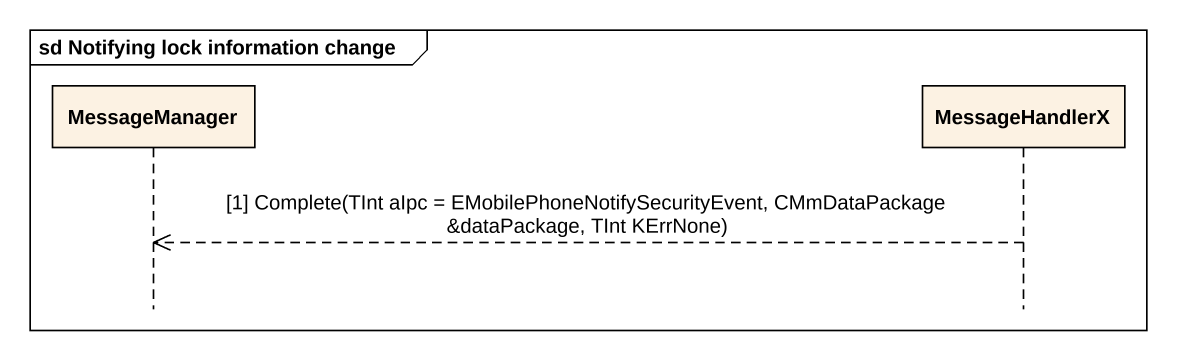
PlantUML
@startuml
mainframe sd Notifying lock information change
hide footbox
participant MessageManager
participant MessageHandlerX

MessageHandlerX -->> MessageManager : [1] Complete(TInt aIpc = EMobilePhoneNotifySecurityEvent, CMmDataPackage &dataPackage, TInt KErrNone)
@enduml
